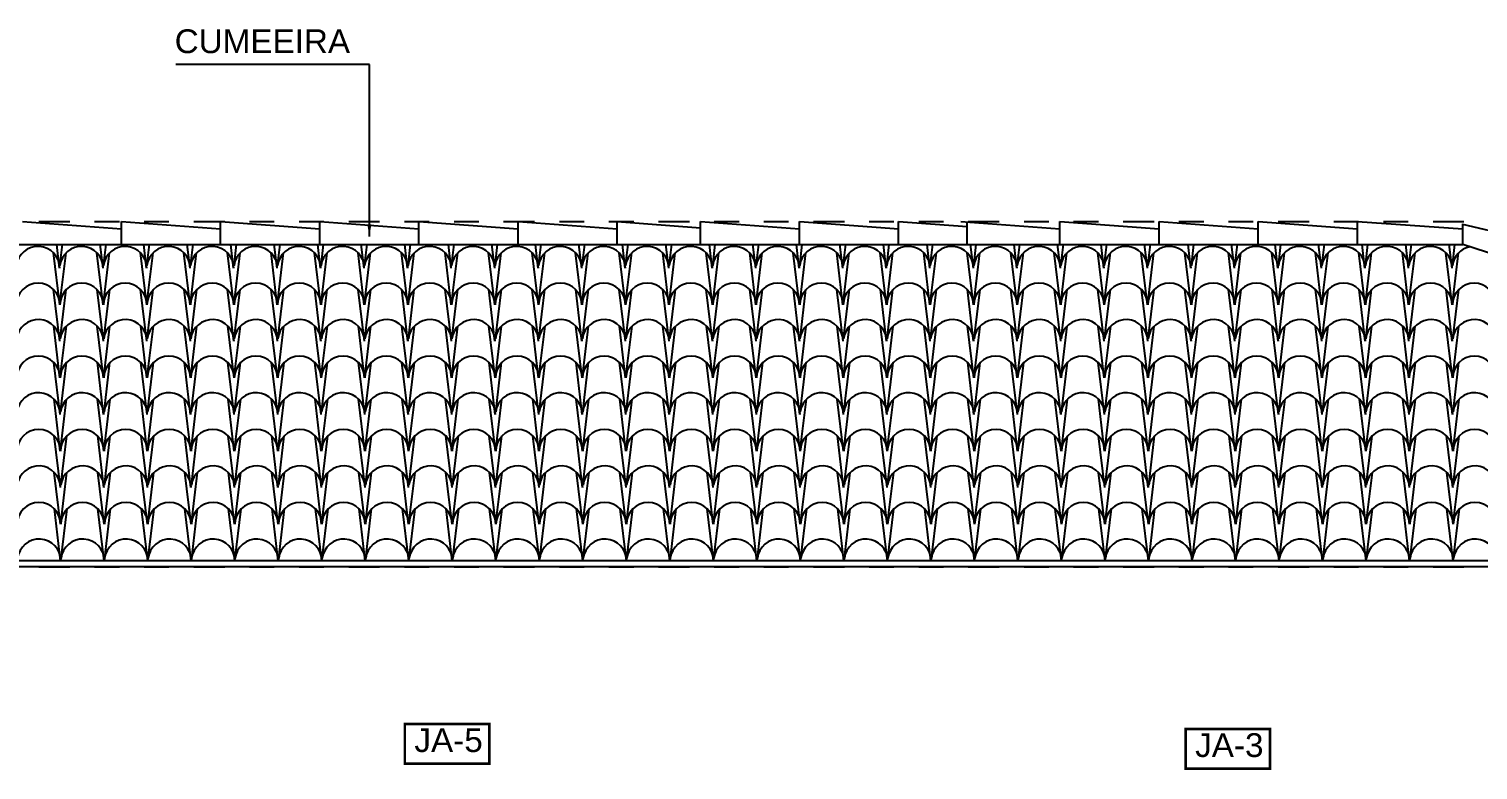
# Model space of a CAD drawing. Extents: x 12 to 194, y 116 to 198.
# Drawn here: x 40.44 to 46.29, y 157.6 to 160.59 of the extents above; entities that cross this region are included whole.
import ezdxf

# ---------------------------------------------------------------- set-up
doc = ezdxf.new("R2010")
doc.units = 0
doc.header["$LTSCALE"] = 0.005
doc.linetypes.add('C5', pattern=[60, 50, -5, 0, -5])
doc.linetypes.add('TRAÇO-2PTOS_P', pattern=[0.625, 0.25, -0.125, 0, -0.125, 0, -0.125])
doc.layers.get('0').update_dxf_attribs({"linetype": 'CONTINUOUS'})
for name, color, linetype in [('A-01', 1, 'CONTINUOUS'), ('ARQ-EXO-1_100', 251, 'C5'), ('ARQ-SMB-1_100', 1, 'CONTINUOUS'), ('ARQ-TXT-1_075', 2, 'CONTINUOUS'), ('BL-AR-TELHA 2', 2, 'CONTINUOUS'), ('TELHA', 3, 'CONTINUOUS')]:
    doc.layers.add(name, color=color, linetype=linetype)
doc.styles.add('ESC-50-A20', font='arial.ttf', dxfattribs={"height": 0.1})
doc.styles.add('FNDE Texto Cota 0025', font='verdana.ttf', dxfattribs={"height": 0.04})
doc.dimstyles.new('FNDE 1-0025', dxfattribs={"dimscale": 5, "dimtxt": 0.04, "dimasz": 0.01, "dimexe": 0.15, "dimexo": 0.15, "dimgap": 0.005, "dimtad": 1, "dimzin": 1, "dimdsep": 46, "dimtxsty": 'FNDE Texto Cota 0025', "dimblk": 'tic', "dimcen": 0.015, "dimdle": 0.15, "dimse1": 1, "dimse2": 1, "dimclrd": 251, "dimclre": 251, "dimclrt": 256, "dimaunit": 1, "dimadec": 3, "dimazin": 0, "dimtfac": 1, "dimtix": 1, "dimtmove": 2, "dimatfit": 3, "dimfxl": 0.15, "dimtvp": 1, "dimtolj": 1, "dimtzin": 0, "dimarcsym": 0})

# ---------------------------------------------------------------- blocks, each defined once
blk = doc.blocks.new('tic')
at = {"color": 251}
for p, q in [((-1, 0), (1, 0)), ((0, -1), (0, 1))]:
    blk.add_line(p, q, dxfattribs=at)
blk.add_line((-0.6, -0.6), (0.6, 0.6))

msp = doc.modelspace()

# ---------------------------------------------------------------- linework, layer by layer
at = {"layer": 'A-01', "color": 3}
for p in [(36.7244, 159.7179), (49.9468, 158.5315)]:
    msp.add_line(p, (46.2244, 159.7179), dxfattribs=at)
at = {"layer": 'ARQ-EXO-1_100', "color": 252, "linetype": 'TRAÇO-2PTOS_P', "ltscale": 100}
for p, q in [((31.7294, 159.8114), (50.4324, 159.8114)), ((31.7294, 158.4185), (50.4324, 158.4185))]:
    msp.add_line(p, q, dxfattribs=at)
at = {"layer": 'ARQ-SMB-1_100', "color": 252, "ltscale": 10, "const_width": 0.0107}
for points in [[(41.956, 157.6242), (42.2969, 157.6242), (42.2969, 157.7842), (41.956, 157.7842)], [(45.106, 157.6042), (45.4469, 157.6042), (45.4469, 157.7642), (45.106, 157.7642)]]:
    msp.add_lwpolyline(points, close=True, dxfattribs=at)
at = {"layer": 'BL-AR-TELHA 2'}
for p, q in [((40.5634, 159.4756), (40.5383, 159.6845)), ((40.5629, 159.6232), (40.5514, 159.7179)), ((40.5646, 159.6326), (40.5748, 159.7179)), ((40.5646, 159.4803), (40.5891, 159.6845)), ((40.739, 159.4756), (40.7138, 159.6845)), ((40.7384, 159.6232), (40.727, 159.7179)), ((40.7401, 159.6326), (40.7504, 159.7179)), ((40.7401, 159.4803), (40.7647, 159.6845)), ((40.9146, 159.4756), (40.8894, 159.6845)), ((40.914, 159.6232), (40.9026, 159.7179)), ((40.9157, 159.6326), (40.926, 159.7179)), ((40.9157, 159.4803), (40.9403, 159.6845)), ((41.0901, 159.4756), (41.065, 159.6845)), ((41.0896, 159.6232), (41.0782, 159.7179)), ((41.0913, 159.6326), (41.1015, 159.7179)), ((41.0913, 159.4803), (41.1159, 159.6845)), ((41.2657, 159.4756), (41.2406, 159.6845)), ((41.2651, 159.6232), (41.2537, 159.7179)), ((41.2668, 159.6326), (41.2771, 159.7179)), ((41.2668, 159.4803), (41.2914, 159.6845)), ((41.4413, 159.4756), (41.4161, 159.6845)), ((41.4407, 159.6232), (41.4293, 159.7179)), ((41.4424, 159.6326), (41.4527, 159.7179)), ((41.4424, 159.4803), (41.467, 159.6845)), ((41.6168, 159.4756), (41.5917, 159.6845)), ((41.6163, 159.6232), (41.6049, 159.7179)), ((41.618, 159.6326), (41.6283, 159.7179)), ((41.618, 159.4803), (41.6426, 159.6845)), ((41.7924, 159.4756), (41.7673, 159.6845)), ((41.7918, 159.6232), (41.7804, 159.7179)), ((41.7936, 159.6326), (41.8038, 159.7179)), ((41.7936, 159.4803), (41.8181, 159.6845)), ((41.968, 159.4756), (41.9428, 159.6845)), ((41.9674, 159.6232), (41.956, 159.7179)), ((41.9691, 159.6326), (41.9794, 159.7179)), ((41.9691, 159.4803), (41.9937, 159.6845)), ((42.1436, 159.4756), (42.1184, 159.6845)), ((42.143, 159.6232), (42.1316, 159.7179)), ((42.1447, 159.6326), (42.155, 159.7179)), ((42.1447, 159.4803), (42.1693, 159.6845)), ((42.3191, 159.4756), (42.294, 159.6845)), ((42.3186, 159.6232), (42.3071, 159.7179)), ((42.3203, 159.6326), (42.3305, 159.7179)), ((42.3203, 159.6326), (42.3305, 159.7179)), ((42.3203, 159.4803), (42.3448, 159.6845)), ((42.4947, 159.4756), (42.4695, 159.6845)), ((42.4941, 159.6232), (42.4827, 159.7179)), ((42.4958, 159.6326), (42.5061, 159.7179)), ((42.4958, 159.4803), (42.5204, 159.6845)), ((42.6703, 159.4756), (42.6451, 159.6845)), ((42.6697, 159.6232), (42.6583, 159.7179)), ((42.6714, 159.6326), (42.6817, 159.7179)), ((42.6714, 159.4803), (42.696, 159.6845)), ((42.8458, 159.4756), (42.8207, 159.6845)), ((42.8453, 159.6232), (42.8339, 159.7179)), ((42.847, 159.6326), (42.8572, 159.7179)), ((42.847, 159.4803), (42.8716, 159.6845)), ((43.0214, 159.4756), (42.9963, 159.6845)), ((43.0208, 159.6232), (43.0094, 159.7179)), ((43.0225, 159.6326), (43.0328, 159.7179)), ((43.0225, 159.4803), (43.0471, 159.6845)), ((43.197, 159.4756), (43.1718, 159.6845)), ((43.1964, 159.6232), (43.185, 159.7179)), ((43.1981, 159.6326), (43.2084, 159.7179)), ((43.1981, 159.4803), (43.2227, 159.6845)), ((43.3725, 159.4756), (43.3474, 159.6845)), ((43.372, 159.6232), (43.3606, 159.7179)), ((43.3737, 159.6326), (43.384, 159.7179)), ((43.3737, 159.4803), (43.3983, 159.6845)), ((43.5481, 159.4756), (43.523, 159.6845)), ((43.5475, 159.6232), (43.5361, 159.7179)), ((43.5493, 159.6326), (43.5595, 159.7179)), ((43.5493, 159.4803), (43.5738, 159.6845)), ((43.7237, 159.4756), (43.6985, 159.6845)), ((43.7231, 159.6232), (43.7117, 159.7179)), ((43.7248, 159.6326), (43.7351, 159.7179)), ((43.7248, 159.4803), (43.7494, 159.6845)), ((43.8993, 159.4756), (43.8741, 159.6845)), ((43.8987, 159.6232), (43.8873, 159.7179)), ((43.9004, 159.6326), (43.9107, 159.7179)), ((43.9004, 159.4803), (43.925, 159.6845)), ((44.0748, 159.4756), (44.0497, 159.6845)), ((44.0743, 159.6232), (44.0628, 159.7179)), ((44.076, 159.6326), (44.0862, 159.7179)), ((44.076, 159.4803), (44.1005, 159.6845)), ((44.2504, 159.4756), (44.2252, 159.6845)), ((44.2498, 159.6232), (44.2384, 159.7179)), ((44.2515, 159.6326), (44.2618, 159.7179)), ((44.2515, 159.6326), (44.2618, 159.7179)), ((44.2515, 159.4803), (44.2761, 159.6845)), ((44.426, 159.4756), (44.4008, 159.6845)), ((44.4254, 159.6232), (44.414, 159.7179)), ((44.4271, 159.6326), (44.4374, 159.7179)), ((44.4271, 159.4803), (44.4517, 159.6845)), ((44.6015, 159.4756), (44.5764, 159.6845)), ((44.601, 159.6232), (44.5896, 159.7179)), ((44.6027, 159.6326), (44.6129, 159.7179)), ((44.6027, 159.4803), (44.6273, 159.6845)), ((44.7771, 159.4756), (44.7519, 159.6845)), ((44.7765, 159.6232), (44.7651, 159.7179)), ((44.7782, 159.6326), (44.7885, 159.7179)), ((44.7782, 159.4803), (44.8028, 159.6845)), ((44.9527, 159.4756), (44.9275, 159.6845)), ((44.9521, 159.6232), (44.9407, 159.7179)), ((44.9538, 159.6326), (44.9641, 159.7179)), ((44.9538, 159.4803), (44.9784, 159.6845)), ((45.1282, 159.4756), (45.1031, 159.6845)), ((45.1277, 159.6232), (45.1163, 159.7179)), ((45.1294, 159.6326), (45.1396, 159.7179)), ((45.1294, 159.4803), (45.154, 159.6845)), ((45.3038, 159.4756), (45.2787, 159.6845)), ((45.3032, 159.6232), (45.2918, 159.7179)), ((45.3049, 159.6326), (45.3152, 159.7179)), ((45.3049, 159.4803), (45.3295, 159.6845)), ((45.4794, 159.4756), (45.4542, 159.6845)), ((45.4788, 159.6232), (45.4674, 159.7179)), ((45.4805, 159.6326), (45.4908, 159.7179)), ((45.4805, 159.4803), (45.5051, 159.6845)), ((45.6549, 159.4756), (45.6298, 159.6845)), ((45.6544, 159.6232), (45.643, 159.7179)), ((45.6561, 159.6326), (45.6664, 159.7179)), ((45.6561, 159.4803), (45.6807, 159.6845)), ((45.8305, 159.4756), (45.8054, 159.6845)), ((45.8299, 159.6232), (45.8185, 159.7179)), ((45.8317, 159.6326), (45.8419, 159.7179)), ((45.8317, 159.4803), (45.8562, 159.6845)), ((46.0061, 159.4756), (45.9809, 159.6845)), ((46.0055, 159.6232), (45.9941, 159.7179)), ((46.0072, 159.6326), (46.0175, 159.7179)), ((46.0072, 159.4803), (46.0318, 159.6845)), ((46.1817, 159.4756), (46.1565, 159.6845)), ((46.1811, 159.6232), (46.1697, 159.7179)), ((46.1828, 159.6326), (46.1931, 159.7179)), ((46.1828, 159.4803), (46.2074, 159.6845)), ((40.564, 159.3281), (40.5388, 159.537)), ((40.5657, 159.3375), (40.5897, 159.537)), ((40.7396, 159.3281), (40.7144, 159.537)), ((40.7413, 159.3375), (40.7653, 159.537)), ((40.9151, 159.3281), (40.89, 159.537)), ((40.9168, 159.3375), (40.9409, 159.537)), ((41.0907, 159.3281), (41.0656, 159.537)), ((41.0924, 159.3375), (41.1164, 159.537)), ((41.2663, 159.3281), (41.2411, 159.537)), ((41.268, 159.3375), (41.292, 159.537)), ((41.4418, 159.3281), (41.4167, 159.537)), ((41.4436, 159.3375), (41.4676, 159.537)), ((41.6174, 159.3281), (41.5923, 159.537)), ((41.6191, 159.3375), (41.6431, 159.537)), ((41.793, 159.3281), (41.7678, 159.537)), ((41.7947, 159.3375), (41.8187, 159.537)), ((41.9686, 159.3281), (41.9434, 159.537)), ((41.9703, 159.3375), (41.9943, 159.537)), ((42.1441, 159.3281), (42.119, 159.537)), ((42.1458, 159.3375), (42.1698, 159.537)), ((42.3197, 159.3281), (42.2945, 159.537)), ((42.3214, 159.3375), (42.3454, 159.537)), ((42.4953, 159.3281), (42.4701, 159.537)), ((42.497, 159.3375), (42.521, 159.537)), ((42.6708, 159.3281), (42.6457, 159.537)), ((42.6725, 159.3375), (42.6966, 159.537)), ((42.8464, 159.3281), (42.8213, 159.537)), ((42.8481, 159.3375), (42.8721, 159.537)), ((43.022, 159.3281), (42.9968, 159.537)), ((43.0237, 159.3375), (43.0477, 159.537)), ((43.1975, 159.3281), (43.1724, 159.537)), ((43.1993, 159.3375), (43.2233, 159.537)), ((43.3731, 159.3281), (43.348, 159.537)), ((43.3748, 159.3375), (43.3988, 159.537)), ((43.5487, 159.3281), (43.5235, 159.537)), ((43.5504, 159.3375), (43.5744, 159.537)), ((43.7243, 159.3281), (43.6991, 159.537)), ((43.726, 159.3375), (43.75, 159.537)), ((43.8998, 159.3281), (43.8747, 159.537)), ((43.9015, 159.3375), (43.9255, 159.537)), ((44.0754, 159.3281), (44.0502, 159.537)), ((44.0771, 159.3375), (44.1011, 159.537)), ((44.251, 159.3281), (44.2258, 159.537)), ((44.2527, 159.3375), (44.2767, 159.537)), ((44.4265, 159.3281), (44.4014, 159.537)), ((44.4282, 159.3375), (44.4523, 159.537)), ((44.6021, 159.3281), (44.5769, 159.537)), ((44.6038, 159.3375), (44.6278, 159.537)), ((44.7777, 159.3281), (44.7525, 159.537)), ((44.7794, 159.3375), (44.8034, 159.537)), ((44.9532, 159.3281), (44.9281, 159.537)), ((44.9549, 159.3375), (44.979, 159.537)), ((45.1288, 159.3281), (45.1037, 159.537)), ((45.1305, 159.3375), (45.1545, 159.537)), ((45.3044, 159.3281), (45.2792, 159.537)), ((45.3061, 159.3375), (45.3301, 159.537)), ((45.4799, 159.3281), (45.4548, 159.537)), ((45.4817, 159.3375), (45.5057, 159.537)), ((45.6555, 159.3281), (45.6304, 159.537)), ((45.6572, 159.3375), (45.6812, 159.537)), ((45.8311, 159.3281), (45.8059, 159.537)), ((45.8328, 159.3375), (45.8568, 159.537)), ((46.0067, 159.3281), (45.9815, 159.537)), ((46.0084, 159.3375), (46.0324, 159.537)), ((46.1822, 159.3281), (46.1571, 159.537)), ((46.1839, 159.3375), (46.2079, 159.537)), ((40.5646, 159.1805), (40.5394, 159.3895)), ((40.5657, 159.1852), (40.5903, 159.3895)), ((40.7401, 159.1805), (40.715, 159.3895)), ((40.7413, 159.1852), (40.7659, 159.3895)), ((40.9157, 159.1805), (40.8906, 159.3895)), ((40.9168, 159.1852), (40.9414, 159.3895)), ((41.0913, 159.1805), (41.0661, 159.3895)), ((41.0924, 159.1852), (41.117, 159.3895)), ((41.2668, 159.1805), (41.2417, 159.3895)), ((41.268, 159.1852), (41.2926, 159.3895)), ((41.4424, 159.1805), (41.4173, 159.3895)), ((41.4436, 159.1852), (41.4681, 159.3895)), ((41.618, 159.1805), (41.5928, 159.3895)), ((41.6191, 159.1852), (41.6437, 159.3895)), ((41.7936, 159.1805), (41.7684, 159.3895)), ((41.7947, 159.1852), (41.8193, 159.3895)), ((41.9691, 159.1805), (41.944, 159.3895)), ((41.9703, 159.1852), (41.9948, 159.3895)), ((42.1447, 159.1805), (42.1195, 159.3895)), ((42.1458, 159.1852), (42.1704, 159.3895)), ((42.3203, 159.1805), (42.2951, 159.3895)), ((42.3214, 159.1852), (42.346, 159.3895)), ((42.4958, 159.1805), (42.4707, 159.3895)), ((42.497, 159.1852), (42.5216, 159.3895)), ((42.6714, 159.1805), (42.6463, 159.3895)), ((42.6725, 159.1852), (42.6971, 159.3895)), ((42.847, 159.1805), (42.8218, 159.3895)), ((42.8481, 159.1852), (42.8727, 159.3895)), ((43.0225, 159.1805), (42.9974, 159.3895)), ((43.0237, 159.1852), (43.0483, 159.3895)), ((43.1981, 159.1805), (43.173, 159.3895)), ((43.1993, 159.1852), (43.2238, 159.3895)), ((43.3737, 159.1805), (43.3485, 159.3895)), ((43.3748, 159.1852), (43.3994, 159.3895)), ((43.5493, 159.1805), (43.5241, 159.3895)), ((43.5504, 159.1852), (43.575, 159.3895)), ((43.7248, 159.1805), (43.6997, 159.3895)), ((43.726, 159.1852), (43.7505, 159.3895)), ((43.9004, 159.1805), (43.8752, 159.3895)), ((43.9015, 159.1852), (43.9261, 159.3895)), ((44.076, 159.1805), (44.0508, 159.3895)), ((44.0771, 159.1852), (44.1017, 159.3895)), ((44.2515, 159.1805), (44.2264, 159.3895)), ((44.2527, 159.1852), (44.2773, 159.3895)), ((44.4271, 159.1805), (44.4019, 159.3895)), ((44.4282, 159.1852), (44.4528, 159.3895)), ((44.6027, 159.1805), (44.5775, 159.3895)), ((44.6038, 159.1852), (44.6284, 159.3895)), ((44.7782, 159.1805), (44.7531, 159.3895)), ((44.7794, 159.1852), (44.804, 159.3895)), ((44.9538, 159.1805), (44.9287, 159.3895)), ((44.9549, 159.1852), (44.9795, 159.3895)), ((45.1294, 159.1805), (45.1042, 159.3895)), ((45.1305, 159.1852), (45.1551, 159.3895)), ((45.3049, 159.1805), (45.2798, 159.3895)), ((45.3061, 159.1852), (45.3307, 159.3895)), ((45.4805, 159.1805), (45.4554, 159.3895)), ((45.4817, 159.1852), (45.5062, 159.3895)), ((45.6561, 159.1805), (45.6309, 159.3895)), ((45.6572, 159.1852), (45.6818, 159.3895)), ((45.8317, 159.1805), (45.8065, 159.3895)), ((45.8328, 159.1852), (45.8574, 159.3895)), ((46.0072, 159.1805), (45.9821, 159.3895)), ((46.0084, 159.1852), (46.0329, 159.3895)), ((46.1828, 159.1805), (46.1576, 159.3895)), ((46.1839, 159.1852), (46.2085, 159.3895)), ((40.5651, 159.033), (40.54, 159.2419)), ((40.5668, 159.0424), (40.5909, 159.2419)), ((40.7407, 159.033), (40.7156, 159.2419)), ((40.7424, 159.0424), (40.7664, 159.2419)), ((40.9163, 159.033), (40.8911, 159.2419)), ((40.918, 159.0424), (40.942, 159.2419)), ((41.0918, 159.033), (41.0667, 159.2419)), ((41.0936, 159.0424), (41.1176, 159.2419)), ((41.2674, 159.033), (41.2423, 159.2419)), ((41.2691, 159.0424), (41.2931, 159.2419)), ((41.443, 159.033), (41.4178, 159.2419)), ((41.4447, 159.0424), (41.4687, 159.2419)), ((41.6186, 159.033), (41.5934, 159.2419)), ((41.6203, 159.0424), (41.6443, 159.2419)), ((41.7941, 159.033), (41.769, 159.2419)), ((41.7958, 159.0424), (41.8198, 159.2419)), ((41.9697, 159.033), (41.9445, 159.2419)), ((41.9714, 159.0424), (41.9954, 159.2419)), ((42.1453, 159.033), (42.1201, 159.2419)), ((42.147, 159.0424), (42.171, 159.2419)), ((42.3208, 159.033), (42.2957, 159.2419)), ((42.3225, 159.0424), (42.3466, 159.2419)), ((42.4964, 159.033), (42.4713, 159.2419)), ((42.4981, 159.0424), (42.5221, 159.2419)), ((42.672, 159.033), (42.6468, 159.2419)), ((42.6737, 159.0424), (42.6977, 159.2419)), ((42.8475, 159.033), (42.8224, 159.2419)), ((42.8493, 159.0424), (42.8733, 159.2419)), ((43.0231, 159.033), (42.998, 159.2419)), ((43.0248, 159.0424), (43.0488, 159.2419)), ((43.1987, 159.033), (43.1735, 159.2419)), ((43.2004, 159.0424), (43.2244, 159.2419)), ((43.3743, 159.033), (43.3491, 159.2419)), ((43.376, 159.0424), (43.4, 159.2419)), ((43.5498, 159.033), (43.5247, 159.2419)), ((43.5515, 159.0424), (43.5755, 159.2419)), ((43.7254, 159.033), (43.7002, 159.2419)), ((43.7271, 159.0424), (43.7511, 159.2419)), ((43.901, 159.033), (43.8758, 159.2419)), ((43.9027, 159.0424), (43.9267, 159.2419)), ((44.0765, 159.033), (44.0514, 159.2419)), ((44.0782, 159.0424), (44.1023, 159.2419)), ((44.2521, 159.033), (44.2269, 159.2419)), ((44.2538, 159.0424), (44.2778, 159.2419)), ((44.4277, 159.033), (44.4025, 159.2419)), ((44.4294, 159.0424), (44.4534, 159.2419)), ((44.6032, 159.033), (44.5781, 159.2419)), ((44.6049, 159.0424), (44.629, 159.2419)), ((44.7788, 159.033), (44.7537, 159.2419)), ((44.7805, 159.0424), (44.8045, 159.2419)), ((44.9544, 159.033), (44.9292, 159.2419)), ((44.9561, 159.0424), (44.9801, 159.2419)), ((45.1299, 159.033), (45.1048, 159.2419)), ((45.1317, 159.0424), (45.1557, 159.2419)), ((45.3055, 159.033), (45.2804, 159.2419)), ((45.3072, 159.0424), (45.3312, 159.2419)), ((45.4811, 159.033), (45.4559, 159.2419)), ((45.4828, 159.0424), (45.5068, 159.2419)), ((45.6567, 159.033), (45.6315, 159.2419)), ((45.6584, 159.0424), (45.6824, 159.2419)), ((45.8322, 159.033), (45.8071, 159.2419)), ((45.8339, 159.0424), (45.8579, 159.2419)), ((46.0078, 159.033), (45.9826, 159.2419)), ((46.0095, 159.0424), (46.0335, 159.2419)), ((46.1834, 159.033), (46.1582, 159.2419)), ((46.1851, 159.0424), (46.2091, 159.2419)), ((40.5657, 158.8854), (40.5406, 159.0944)), ((40.5668, 158.8901), (40.5914, 159.0944)), ((40.7413, 158.8854), (40.7161, 159.0944)), ((40.7424, 158.8901), (40.767, 159.0944)), ((40.9168, 158.8854), (40.8917, 159.0944)), ((40.918, 158.8901), (40.9426, 159.0944)), ((41.0924, 158.8854), (41.0673, 159.0944)), ((41.0936, 158.8901), (41.1181, 159.0944)), ((41.268, 158.8854), (41.2428, 159.0944)), ((41.2691, 158.8901), (41.2937, 159.0944)), ((41.4436, 158.8854), (41.4184, 159.0944)), ((41.4447, 158.8901), (41.4693, 159.0944)), ((41.6191, 158.8854), (41.594, 159.0944)), ((41.6203, 158.8901), (41.6448, 159.0944)), ((41.7947, 158.8854), (41.7695, 159.0944)), ((41.7958, 158.8901), (41.8204, 159.0944)), ((41.9703, 158.8854), (41.9451, 159.0944)), ((41.9714, 158.8901), (41.996, 159.0944)), ((42.1458, 158.8854), (42.1207, 159.0944)), ((42.147, 158.8901), (42.1716, 159.0944)), ((42.3214, 158.8854), (42.2963, 159.0944)), ((42.3225, 158.8901), (42.3471, 159.0944)), ((42.497, 158.8854), (42.4718, 159.0944)), ((42.4981, 158.8901), (42.5227, 159.0944)), ((42.6725, 158.8854), (42.6474, 159.0944)), ((42.6737, 158.8901), (42.6983, 159.0944)), ((42.8481, 158.8854), (42.823, 159.0944)), ((42.8493, 158.8901), (42.8738, 159.0944)), ((43.0237, 158.8854), (42.9985, 159.0944)), ((43.0248, 158.8901), (43.0494, 159.0944)), ((43.1993, 158.8854), (43.1741, 159.0944)), ((43.2004, 158.8901), (43.225, 159.0944)), ((43.3748, 158.8854), (43.3497, 159.0944)), ((43.376, 158.8901), (43.4005, 159.0944)), ((43.5504, 158.8854), (43.5252, 159.0944)), ((43.5515, 158.8901), (43.5761, 159.0944)), ((43.726, 158.8854), (43.7008, 159.0944)), ((43.7271, 158.8901), (43.7517, 159.0944)), ((43.9015, 158.8854), (43.8764, 159.0944)), ((43.9027, 158.8901), (43.9273, 159.0944)), ((44.0771, 158.8854), (44.0519, 159.0944)), ((44.0782, 158.8901), (44.1028, 159.0944)), ((44.2527, 158.8854), (44.2275, 159.0944)), ((44.2538, 158.8901), (44.2784, 159.0944)), ((44.4282, 158.8854), (44.4031, 159.0944)), ((44.4294, 158.8901), (44.454, 159.0944)), ((44.6038, 158.8854), (44.5787, 159.0944)), ((44.6049, 158.8901), (44.6295, 159.0944)), ((44.7794, 158.8854), (44.7542, 159.0944)), ((44.7805, 158.8901), (44.8051, 159.0944)), ((44.9549, 158.8854), (44.9298, 159.0944)), ((44.9561, 158.8901), (44.9807, 159.0944)), ((45.1305, 158.8854), (45.1054, 159.0944)), ((45.1317, 158.8901), (45.1562, 159.0944)), ((45.3061, 158.8854), (45.2809, 159.0944)), ((45.3072, 158.8901), (45.3318, 159.0944)), ((45.4817, 158.8854), (45.4565, 159.0944)), ((45.4828, 158.8901), (45.5074, 159.0944)), ((45.6572, 158.8854), (45.6321, 159.0944)), ((45.6584, 158.8901), (45.6829, 159.0944)), ((45.8328, 158.8854), (45.8076, 159.0944)), ((45.8339, 158.8901), (45.8585, 159.0944)), ((46.0084, 158.8854), (45.9832, 159.0944)), ((46.0095, 158.8901), (46.0341, 159.0944)), ((46.1839, 158.8854), (46.1588, 159.0944)), ((46.1851, 158.8901), (46.2097, 159.0944)), ((40.5663, 158.7379), (40.5411, 158.9468)), ((40.568, 158.7473), (40.592, 158.9468)), ((40.7418, 158.7379), (40.7167, 158.9468)), ((40.7436, 158.7473), (40.7676, 158.9468)), ((40.9174, 158.7379), (40.8923, 158.9468)), ((40.9191, 158.7473), (40.9431, 158.9468)), ((41.093, 158.7379), (41.0678, 158.9468)), ((41.0947, 158.7473), (41.1187, 158.9468)), ((41.2686, 158.7379), (41.2434, 158.9468)), ((41.2703, 158.7473), (41.2943, 158.9468)), ((41.4441, 158.7379), (41.419, 158.9468)), ((41.4458, 158.7473), (41.4698, 158.9468)), ((41.6197, 158.7379), (41.5945, 158.9468)), ((41.6214, 158.7473), (41.6454, 158.9468)), ((41.7953, 158.7379), (41.7701, 158.9468)), ((41.797, 158.7473), (41.821, 158.9468)), ((41.9708, 158.7379), (41.9457, 158.9468)), ((41.9725, 158.7473), (41.9966, 158.9468)), ((42.1464, 158.7379), (42.1213, 158.9468)), ((42.1481, 158.7473), (42.1721, 158.9468)), ((42.322, 158.7379), (42.2968, 158.9468)), ((42.3237, 158.7473), (42.3477, 158.9468)), ((42.4975, 158.7379), (42.4724, 158.9468)), ((42.4993, 158.7473), (42.5233, 158.9468)), ((42.6731, 158.7379), (42.648, 158.9468)), ((42.6748, 158.7473), (42.6988, 158.9468)), ((42.8487, 158.7379), (42.8235, 158.9468)), ((42.8504, 158.7473), (42.8744, 158.9468)), ((43.0243, 158.7379), (42.9991, 158.9468)), ((43.026, 158.7473), (43.05, 158.9468)), ((43.1998, 158.7379), (43.1747, 158.9468)), ((43.2015, 158.7473), (43.2255, 158.9468)), ((43.3754, 158.7379), (43.3502, 158.9468)), ((43.3771, 158.7473), (43.4011, 158.9468)), ((43.551, 158.7379), (43.5258, 158.9468)), ((43.5527, 158.7473), (43.5767, 158.9468)), ((43.7265, 158.7379), (43.7014, 158.9468)), ((43.7282, 158.7473), (43.7523, 158.9468)), ((43.9021, 158.7379), (43.8769, 158.9468)), ((43.9038, 158.7473), (43.9278, 158.9468)), ((44.0777, 158.7379), (44.0525, 158.9468)), ((44.0794, 158.7473), (44.1034, 158.9468)), ((44.2532, 158.7379), (44.2281, 158.9468)), ((44.2549, 158.7473), (44.279, 158.9468)), ((44.4288, 158.7379), (44.4037, 158.9468)), ((44.4305, 158.7473), (44.4545, 158.9468)), ((44.6044, 158.7379), (44.5792, 158.9468)), ((44.6061, 158.7473), (44.6301, 158.9468)), ((44.7799, 158.7379), (44.7548, 158.9468)), ((44.7817, 158.7473), (44.8057, 158.9468)), ((44.9555, 158.7379), (44.9304, 158.9468)), ((44.9572, 158.7473), (44.9812, 158.9468)), ((45.1311, 158.7379), (45.1059, 158.9468)), ((45.1328, 158.7473), (45.1568, 158.9468)), ((45.3067, 158.7379), (45.2815, 158.9468)), ((45.3084, 158.7473), (45.3324, 158.9468)), ((45.4822, 158.7379), (45.4571, 158.9468)), ((45.4839, 158.7473), (45.5079, 158.9468)), ((45.6578, 158.7379), (45.6326, 158.9468)), ((45.6595, 158.7473), (45.6835, 158.9468)), ((45.8334, 158.7379), (45.8082, 158.9468)), ((45.8351, 158.7473), (45.8591, 158.9468)), ((46.0089, 158.7379), (45.9838, 158.9468)), ((46.0106, 158.7473), (46.0347, 158.9468)), ((46.1845, 158.7379), (46.1594, 158.9468)), ((46.1862, 158.7473), (46.2102, 158.9468)), ((40.5668, 158.5903), (40.5417, 158.7993)), ((40.568, 158.5951), (40.5926, 158.7993)), ((40.7424, 158.5903), (40.7173, 158.7993)), ((40.7436, 158.5951), (40.7681, 158.7993)), ((40.918, 158.5903), (40.8928, 158.7993)), ((40.9191, 158.5951), (40.9437, 158.7993)), ((41.0936, 158.5903), (41.0684, 158.7993)), ((41.0947, 158.5951), (41.1193, 158.7993)), ((41.2691, 158.5903), (41.244, 158.7993)), ((41.2703, 158.5951), (41.2948, 158.7993)), ((41.4447, 158.5903), (41.4195, 158.7993)), ((41.4458, 158.5951), (41.4704, 158.7993)), ((41.6203, 158.5903), (41.5951, 158.7993)), ((41.6214, 158.5951), (41.646, 158.7993)), ((41.7958, 158.5903), (41.7707, 158.7993)), ((41.797, 158.5951), (41.8216, 158.7993)), ((41.9714, 158.5903), (41.9463, 158.7993)), ((41.9725, 158.5951), (41.9971, 158.7993)), ((42.147, 158.5903), (42.1218, 158.7993)), ((42.1481, 158.5951), (42.1727, 158.7993)), ((42.3225, 158.5903), (42.2974, 158.7993)), ((42.3237, 158.5951), (42.3483, 158.7993)), ((42.4981, 158.5903), (42.473, 158.7993)), ((42.4993, 158.5951), (42.5238, 158.7993)), ((42.6737, 158.5903), (42.6485, 158.7993)), ((42.6748, 158.5951), (42.6994, 158.7993)), ((42.8493, 158.5903), (42.8241, 158.7993)), ((42.8504, 158.5951), (42.875, 158.7993)), ((43.0248, 158.5903), (42.9997, 158.7993)), ((43.026, 158.5951), (43.0505, 158.7993)), ((43.2004, 158.5903), (43.1752, 158.7993)), ((43.2015, 158.5951), (43.2261, 158.7993)), ((43.376, 158.5903), (43.3508, 158.7993)), ((43.3771, 158.5951), (43.4017, 158.7993)), ((43.5515, 158.5903), (43.5264, 158.7993)), ((43.5527, 158.5951), (43.5773, 158.7993)), ((43.7271, 158.5903), (43.7019, 158.7993)), ((43.7282, 158.5951), (43.7528, 158.7993)), ((43.9027, 158.5903), (43.8775, 158.7993)), ((43.9038, 158.5951), (43.9284, 158.7993)), ((44.0782, 158.5903), (44.0531, 158.7993)), ((44.0794, 158.5951), (44.104, 158.7993)), ((44.2538, 158.5903), (44.2287, 158.7993)), ((44.2549, 158.5951), (44.2795, 158.7993)), ((44.4294, 158.5903), (44.4042, 158.7993)), ((44.4305, 158.5951), (44.4551, 158.7993)), ((44.6049, 158.5903), (44.5798, 158.7993)), ((44.6061, 158.5951), (44.6307, 158.7993)), ((44.7805, 158.5903), (44.7554, 158.7993)), ((44.7817, 158.5951), (44.8062, 158.7993)), ((44.9561, 158.5903), (44.9309, 158.7993)), ((44.9572, 158.5951), (44.9818, 158.7993)), ((45.1317, 158.5903), (45.1065, 158.7993)), ((45.1328, 158.5951), (45.1574, 158.7993)), ((45.3072, 158.5903), (45.2821, 158.7993)), ((45.3084, 158.5951), (45.3329, 158.7993)), ((45.4828, 158.5903), (45.4576, 158.7993)), ((45.4839, 158.5951), (45.5085, 158.7993)), ((45.6584, 158.5903), (45.6332, 158.7993)), ((45.6595, 158.5951), (45.6841, 158.7993)), ((45.8339, 158.5903), (45.8088, 158.7993)), ((45.8351, 158.5951), (45.8597, 158.7993)), ((46.0095, 158.5903), (45.9844, 158.7993)), ((46.0106, 158.5951), (46.0352, 158.7993)), ((46.1851, 158.5903), (46.1599, 158.7993)), ((46.1862, 158.5951), (46.2108, 158.7993)), ((40.5674, 158.4428), (40.5423, 158.6517)), ((40.568, 158.4428), (40.5931, 158.6517)), ((40.743, 158.4428), (40.7178, 158.6517)), ((40.7436, 158.4428), (40.7687, 158.6517)), ((40.9186, 158.4428), (40.8934, 158.6517)), ((40.9191, 158.4428), (40.9443, 158.6517)), ((41.0941, 158.4428), (41.069, 158.6517)), ((41.0947, 158.4428), (41.1198, 158.6517)), ((41.2697, 158.4428), (41.2445, 158.6517)), ((41.2703, 158.4428), (41.2954, 158.6517)), ((41.4453, 158.4428), (41.4201, 158.6517)), ((41.4458, 158.4428), (41.471, 158.6517)), ((41.6208, 158.4428), (41.5957, 158.6517)), ((41.6214, 158.4428), (41.6466, 158.6517)), ((41.7964, 158.4428), (41.7713, 158.6517)), ((41.797, 158.4428), (41.8221, 158.6517)), ((41.972, 158.4428), (41.9468, 158.6517)), ((41.9725, 158.4428), (41.9977, 158.6517)), ((42.1475, 158.4428), (42.1224, 158.6517)), ((42.1481, 158.4428), (42.1733, 158.6517)), ((42.3231, 158.4428), (42.298, 158.6517)), ((42.3237, 158.4428), (42.3488, 158.6517)), ((42.4987, 158.4428), (42.4735, 158.6517)), ((42.4993, 158.4428), (42.5244, 158.6517)), ((42.6743, 158.4428), (42.6491, 158.6517)), ((42.6748, 158.4428), (42.7, 158.6517)), ((42.8498, 158.4428), (42.8247, 158.6517)), ((42.8504, 158.4428), (42.8755, 158.6517)), ((43.0254, 158.4428), (43.0002, 158.6517)), ((43.026, 158.4428), (43.0511, 158.6517)), ((43.201, 158.4428), (43.1758, 158.6517)), ((43.2015, 158.4428), (43.2267, 158.6517)), ((43.3765, 158.4428), (43.3514, 158.6517)), ((43.3771, 158.4428), (43.4023, 158.6517)), ((43.5521, 158.4428), (43.5269, 158.6517)), ((43.5527, 158.4428), (43.5778, 158.6517)), ((43.7277, 158.4428), (43.7025, 158.6517)), ((43.7282, 158.4428), (43.7534, 158.6517)), ((43.9032, 158.4428), (43.8781, 158.6517)), ((43.9038, 158.4428), (43.929, 158.6517)), ((44.0788, 158.4428), (44.0537, 158.6517)), ((44.0794, 158.4428), (44.1045, 158.6517)), ((44.2544, 158.4428), (44.2292, 158.6517)), ((44.2549, 158.4428), (44.2801, 158.6517)), ((44.4299, 158.4428), (44.4048, 158.6517)), ((44.4305, 158.4428), (44.4557, 158.6517)), ((44.6055, 158.4428), (44.5804, 158.6517)), ((44.6061, 158.4428), (44.6312, 158.6517)), ((44.7811, 158.4428), (44.7559, 158.6517)), ((44.7817, 158.4428), (44.8068, 158.6517)), ((44.9567, 158.4428), (44.9315, 158.6517)), ((44.9572, 158.4428), (44.9824, 158.6517)), ((45.1322, 158.4428), (45.1071, 158.6517)), ((45.1328, 158.4428), (45.1579, 158.6517)), ((45.3078, 158.4428), (45.2826, 158.6517)), ((45.3084, 158.4428), (45.3335, 158.6517)), ((45.4834, 158.4428), (45.4582, 158.6517)), ((45.4839, 158.4428), (45.5091, 158.6517)), ((45.6589, 158.4428), (45.6338, 158.6517)), ((45.6595, 158.4428), (45.6847, 158.6517)), ((45.8345, 158.4428), (45.8094, 158.6517)), ((45.8351, 158.4428), (45.8602, 158.6517)), ((46.0101, 158.4428), (45.9849, 158.6517)), ((46.0106, 158.4428), (46.0358, 158.6517)), ((46.1856, 158.4428), (46.1605, 158.6517)), ((46.1862, 158.4428), (46.2114, 158.6517))]:
    msp.add_line(p, q, dxfattribs=at)
for centre, start, end in [((40.4759, 159.6232), 0, 173.45812), ((40.6515, 159.6232), 0, 173.45812), ((40.8271, 159.6232), 0, 173.45812), ((41.0026, 159.6232), 0, 173.45812), ((41.1782, 159.6232), 0, 173.45812), ((41.3538, 159.6232), 0, 173.45812), ((41.5293, 159.6232), 0, 173.45812), ((41.7049, 159.6232), 0, 173.45812), ((41.8805, 159.6232), 0, 173.45812), ((42.0561, 159.6232), 0, 173.45812), ((42.2316, 159.6232), 0, 173.45812), ((42.4072, 159.6232), 0, 173.45812), ((42.5828, 159.6232), 0, 173.45812), ((42.7583, 159.6232), 0, 173.45812), ((42.9339, 159.6232), 0, 173.45812), ((43.1095, 159.6232), 0, 173.45812), ((43.285, 159.6232), 0, 173.45812), ((43.4606, 159.6232), 0, 173.45812), ((43.6362, 159.6232), 0, 173.45812), ((43.8118, 159.6232), 0, 173.45812), ((43.9873, 159.6232), 0, 173.45812), ((44.1629, 159.6232), 0, 173.45812), ((44.3385, 159.6232), 0, 173.45812), ((44.514, 159.6232), 0, 173.45812), ((44.6896, 159.6232), 0, 173.45812), ((44.8652, 159.6232), 0, 173.45812), ((45.0407, 159.6232), 0, 173.45812), ((45.2163, 159.6232), 0, 173.45812), ((45.3919, 159.6232), 0, 173.45812), ((45.5674, 159.6232), 0, 173.45812), ((45.743, 159.6232), 0, 173.45812), ((45.9186, 159.6232), 0, 173.45812), ((46.0942, 159.6232), 0, 173.45812), ((46.2697, 159.6232), 101.31188, 173.45812), ((40.4765, 159.4756), 0, 180), ((40.6521, 159.4756), 0, 180), ((40.8276, 159.4756), 0, 180), ((41.0032, 159.4756), 0, 180), ((41.1788, 159.4756), 0, 180), ((41.3543, 159.4756), 0, 180), ((41.5299, 159.4756), 0, 180), ((41.7055, 159.4756), 0, 180), ((41.8811, 159.4756), 0, 180), ((42.0566, 159.4756), 0, 180), ((42.2322, 159.4756), 0, 180), ((42.4078, 159.4756), 0, 180), ((42.5833, 159.4756), 0, 180), ((42.7589, 159.4756), 0, 180), ((42.9345, 159.4756), 0, 180), ((43.11, 159.4756), 0, 180), ((43.2856, 159.4756), 0, 180), ((43.4612, 159.4756), 0, 180), ((43.6368, 159.4756), 0, 180), ((43.8123, 159.4756), 0, 180), ((43.9879, 159.4756), 0, 180), ((44.1635, 159.4756), 0, 180), ((44.339, 159.4756), 0, 180), ((44.5146, 159.4756), 0, 180), ((44.6902, 159.4756), 0, 180), ((44.8657, 159.4756), 0, 180), ((45.0413, 159.4756), 0, 180), ((45.2169, 159.4756), 0, 180), ((45.3924, 159.4756), 0, 180), ((45.568, 159.4756), 0, 180), ((45.7436, 159.4756), 0, 180), ((45.9192, 159.4756), 0, 180), ((46.0947, 159.4756), 0, 180), ((46.2703, 159.4756), 0, 180), ((40.4771, 159.3281), 0, 173.45812), ((40.6526, 159.3281), 0, 173.45812), ((40.8282, 159.3281), 0, 173.45812), ((41.0038, 159.3281), 0, 173.45812), ((41.1793, 159.3281), 0, 173.45812), ((41.3549, 159.3281), 0, 173.45812), ((41.5305, 159.3281), 0, 173.45812), ((41.7061, 159.3281), 0, 173.45812), ((41.8816, 159.3281), 0, 173.45812), ((42.0572, 159.3281), 0, 173.45812), ((42.2328, 159.3281), 0, 173.45812), ((42.4083, 159.3281), 0, 173.45812), ((42.5839, 159.3281), 0, 173.45812), ((42.7595, 159.3281), 0, 173.45812), ((42.935, 159.3281), 0, 173.45812), ((43.1106, 159.3281), 0, 173.45812), ((43.2862, 159.3281), 0, 173.45812), ((43.4618, 159.3281), 0, 173.45812), ((43.6373, 159.3281), 0, 173.45812), ((43.8129, 159.3281), 0, 173.45812), ((43.9885, 159.3281), 0, 173.45812), ((44.164, 159.3281), 0, 173.45812), ((44.3396, 159.3281), 0, 173.45812), ((44.5152, 159.3281), 0, 173.45812), ((44.6907, 159.3281), 0, 173.45812), ((44.8663, 159.3281), 0, 173.45812), ((45.0419, 159.3281), 0, 173.45812), ((45.2174, 159.3281), 0, 173.45812), ((45.393, 159.3281), 0, 173.45812), ((45.5686, 159.3281), 0, 173.45812), ((45.7442, 159.3281), 0, 173.45812), ((45.9197, 159.3281), 0, 173.45812), ((46.0953, 159.3281), 0, 173.45812), ((46.2709, 159.3281), 0, 173.45812), ((40.4776, 159.1805), 0, 180), ((40.6532, 159.1805), 0, 180), ((40.8288, 159.1805), 0, 180), ((41.0043, 159.1805), 0, 180), ((41.1799, 159.1805), 0, 180), ((41.3555, 159.1805), 0, 180), ((41.5311, 159.1805), 0, 180), ((41.7066, 159.1805), 0, 180), ((41.8822, 159.1805), 0, 180), ((42.0578, 159.1805), 0, 180), ((42.2333, 159.1805), 0, 180), ((42.4089, 159.1805), 0, 180), ((42.5845, 159.1805), 0, 180), ((42.76, 159.1805), 0, 180), ((42.9356, 159.1805), 0, 180), ((43.1112, 159.1805), 0, 180), ((43.2868, 159.1805), 0, 180), ((43.4623, 159.1805), 0, 180), ((43.6379, 159.1805), 0, 180), ((43.8135, 159.1805), 0, 180), ((43.989, 159.1805), 0, 180), ((44.1646, 159.1805), 0, 180), ((44.3402, 159.1805), 0, 180), ((44.5157, 159.1805), 0, 180), ((44.6913, 159.1805), 0, 180), ((44.8669, 159.1805), 0, 180), ((45.0424, 159.1805), 0, 180), ((45.218, 159.1805), 0, 180), ((45.3936, 159.1805), 0, 180), ((45.5692, 159.1805), 0, 180), ((45.7447, 159.1805), 0, 180), ((45.9203, 159.1805), 0, 180), ((46.0959, 159.1805), 0, 180), ((46.2714, 159.1805), 0, 180), ((40.4782, 159.033), 0, 173.45812), ((40.6538, 159.033), 0, 173.45812), ((40.8293, 159.033), 0, 173.45812), ((41.0049, 159.033), 0, 173.45812), ((41.1805, 159.033), 0, 173.45812), ((41.3561, 159.033), 0, 173.45812), ((41.5316, 159.033), 0, 173.45812), ((41.7072, 159.033), 0, 173.45812), ((41.8828, 159.033), 0, 173.45812), ((42.0583, 159.033), 0, 173.45812), ((42.2339, 159.033), 0, 173.45812), ((42.4095, 159.033), 0, 173.45812), ((42.585, 159.033), 0, 173.45812), ((42.7606, 159.033), 0, 173.45812), ((42.9362, 159.033), 0, 173.45812), ((43.1118, 159.033), 0, 173.45812), ((43.2873, 159.033), 0, 173.45812), ((43.4629, 159.033), 0, 173.45812), ((43.6385, 159.033), 0, 173.45812), ((43.814, 159.033), 0, 173.45812), ((43.9896, 159.033), 0, 173.45812), ((44.1652, 159.033), 0, 173.45812), ((44.3407, 159.033), 0, 173.45812), ((44.5163, 159.033), 0, 173.45812), ((44.6919, 159.033), 0, 173.45812), ((44.8674, 159.033), 0, 173.45812), ((45.043, 159.033), 0, 173.45812), ((45.2186, 159.033), 0, 173.45812), ((45.3942, 159.033), 0, 173.45812), ((45.5697, 159.033), 0, 173.45812), ((45.7453, 159.033), 0, 173.45812), ((45.9209, 159.033), 0, 173.45812), ((46.0964, 159.033), 0, 173.45812), ((46.272, 159.033), 0, 173.45812), ((40.4788, 158.8854), 0, 180), ((40.6543, 158.8854), 0, 180), ((40.8299, 158.8854), 0, 180), ((41.0055, 158.8854), 0, 180), ((41.1811, 158.8854), 0, 180), ((41.3566, 158.8854), 0, 180), ((41.5322, 158.8854), 0, 180), ((41.7078, 158.8854), 0, 180), ((41.8833, 158.8854), 0, 180), ((42.0589, 158.8854), 0, 180), ((42.2345, 158.8854), 0, 180), ((42.41, 158.8854), 0, 180), ((42.5856, 158.8854), 0, 180), ((42.7612, 158.8854), 0, 180), ((42.9368, 158.8854), 0, 180), ((43.1123, 158.8854), 0, 180), ((43.2879, 158.8854), 0, 180), ((43.4635, 158.8854), 0, 180), ((43.639, 158.8854), 0, 180), ((43.8146, 158.8854), 0, 180), ((43.9902, 158.8854), 0, 180), ((44.1657, 158.8854), 0, 180), ((44.3413, 158.8854), 0, 180), ((44.5169, 158.8854), 0, 180), ((44.6924, 158.8854), 0, 180), ((44.868, 158.8854), 0, 180), ((45.0436, 158.8854), 0, 180), ((45.2192, 158.8854), 0, 180), ((45.3947, 158.8854), 0, 180), ((45.5703, 158.8854), 0, 180), ((45.7459, 158.8854), 0, 180), ((45.9214, 158.8854), 0, 180), ((46.097, 158.8854), 0, 180), ((46.2726, 158.8854), 0, 180), ((40.4793, 158.7379), 0, 173.45812), ((40.6549, 158.7379), 0, 173.45812), ((40.8305, 158.7379), 0, 173.45812), ((41.0061, 158.7379), 0, 173.45812), ((41.1816, 158.7379), 0, 173.45812), ((41.3572, 158.7379), 0, 173.45812), ((41.5328, 158.7379), 0, 173.45812), ((41.7083, 158.7379), 0, 173.45812), ((41.8839, 158.7379), 0, 173.45812), ((42.0595, 158.7379), 0, 173.45812), ((42.235, 158.7379), 0, 173.45812), ((42.4106, 158.7379), 0, 173.45812), ((42.5862, 158.7379), 0, 173.45812), ((42.7618, 158.7379), 0, 173.45812), ((42.9373, 158.7379), 0, 173.45812), ((43.1129, 158.7379), 0, 173.45812), ((43.2885, 158.7379), 0, 173.45812), ((43.464, 158.7379), 0, 173.45812), ((43.6396, 158.7379), 0, 173.45812), ((43.8152, 158.7379), 0, 173.45812), ((43.9907, 158.7379), 0, 173.45812), ((44.1663, 158.7379), 0, 173.45812), ((44.3419, 158.7379), 0, 173.45812), ((44.5174, 158.7379), 0, 173.45812), ((44.693, 158.7379), 0, 173.45812), ((44.8686, 158.7379), 0, 173.45812), ((45.0442, 158.7379), 0, 173.45812), ((45.2197, 158.7379), 0, 173.45812), ((45.3953, 158.7379), 0, 173.45812), ((45.5709, 158.7379), 0, 173.45812), ((45.7464, 158.7379), 0, 173.45812), ((45.922, 158.7379), 0, 173.45812), ((46.0976, 158.7379), 0, 173.45812), ((46.2731, 158.7379), 0, 173.45812), ((40.4799, 158.5903), 0, 180), ((40.6555, 158.5903), 0, 180), ((40.8311, 158.5903), 0, 180), ((41.0066, 158.5903), 0, 180), ((41.1822, 158.5903), 0, 180), ((41.3578, 158.5903), 0, 180), ((41.5333, 158.5903), 0, 180), ((41.7089, 158.5903), 0, 180), ((41.8845, 158.5903), 0, 180), ((42.06, 158.5903), 0, 180), ((42.2356, 158.5903), 0, 180), ((42.4112, 158.5903), 0, 180), ((42.5868, 158.5903), 0, 180), ((42.7623, 158.5903), 0, 180), ((42.9379, 158.5903), 0, 180), ((43.1135, 158.5903), 0, 180), ((43.289, 158.5903), 0, 180), ((43.4646, 158.5903), 0, 180), ((43.6402, 158.5903), 0, 180), ((43.8157, 158.5903), 0, 180), ((43.9913, 158.5903), 0, 180), ((44.1669, 158.5903), 0, 180), ((44.3424, 158.5903), 0, 180), ((44.518, 158.5903), 0, 180), ((44.6936, 158.5903), 0, 180), ((44.8692, 158.5903), 0, 180), ((45.0447, 158.5903), 0, 180), ((45.2203, 158.5903), 0, 180), ((45.3959, 158.5903), 0, 180), ((45.5714, 158.5903), 0, 180), ((45.747, 158.5903), 0, 180), ((45.9226, 158.5903), 0, 180), ((46.0981, 158.5903), 0, 180), ((46.2737, 158.5903), 0, 180), ((40.4805, 158.4428), 0, 173.45812), ((40.6561, 158.4428), 0, 173.45812), ((40.8316, 158.4428), 0, 173.45812), ((41.0072, 158.4428), 0, 173.45812), ((41.1828, 158.4428), 0, 173.45812), ((41.3583, 158.4428), 0, 173.45812), ((41.5339, 158.4428), 0, 173.45812), ((41.7095, 158.4428), 0, 173.45812), ((41.885, 158.4428), 0, 173.45812), ((42.0606, 158.4428), 0, 173.45812), ((42.2362, 158.4428), 0, 173.45812), ((42.4118, 158.4428), 0, 173.45812), ((42.5873, 158.4428), 0, 173.45812), ((42.7629, 158.4428), 0, 173.45812), ((42.9385, 158.4428), 0, 173.45812), ((43.114, 158.4428), 0, 173.45812), ((43.2896, 158.4428), 0, 173.45812), ((43.4652, 158.4428), 0, 173.45812), ((43.6407, 158.4428), 0, 173.45812), ((43.8163, 158.4428), 0, 173.45812), ((43.9919, 158.4428), 0, 173.45812), ((44.1674, 158.4428), 0, 173.45812), ((44.343, 158.4428), 0, 173.45812), ((44.5186, 158.4428), 0, 173.45812), ((44.6942, 158.4428), 0, 173.45812), ((44.8697, 158.4428), 0, 173.45812), ((45.0453, 158.4428), 0, 173.45812), ((45.2209, 158.4428), 0, 173.45812), ((45.3964, 158.4428), 0, 173.45812), ((45.572, 158.4428), 0, 173.45812), ((45.7476, 158.4428), 0, 173.45812), ((45.9231, 158.4428), 0, 173.45812), ((46.0987, 158.4428), 0, 173.45812), ((46.2743, 158.4428), 0, 173.45812)]:
    msp.add_arc(centre, 0.0875, start, end, dxfattribs=at)
at = {"layer": 'TELHA'}
for p, q in [((40.4129, 159.8114), (40.8129, 159.7814)), ((40.8129, 159.8114), (41.2129, 159.7814)), ((40.8129, 159.7179), (40.8129, 159.8114)), ((41.2129, 159.8114), (41.6129, 159.7814)), ((41.2129, 159.7179), (41.2129, 159.8114)), ((41.6129, 159.8114), (42.0129, 159.7814)), ((41.6129, 159.7179), (41.6129, 159.8114)), ((42.0129, 159.8114), (42.4129, 159.7814)), ((42.0129, 159.7179), (42.0129, 159.8114)), ((42.4129, 159.8114), (42.8129, 159.7814)), ((42.4129, 159.7179), (42.4129, 159.8114)), ((42.8129, 159.8114), (43.1487, 159.7862)), ((42.8129, 159.7179), (42.8129, 159.8114)), ((43.1487, 159.8114), (43.5487, 159.7814)), ((43.1487, 159.7179), (43.1487, 159.8114)), ((43.5487, 159.8114), (43.9487, 159.7814)), ((43.5487, 159.7179), (43.5487, 159.8114)), ((43.9477, 159.8114), (44.2244, 159.7906)), ((43.9477, 159.7179), (43.9477, 159.8114)), ((44.1992, 159.8114), (44.5992, 159.7814)), ((44.2244, 159.7179), (44.2244, 159.8114)), ((44.5992, 159.8114), (44.9992, 159.7814)), ((44.5992, 159.7179), (44.5992, 159.8114)), ((44.9992, 159.8114), (45.3992, 159.7814)), ((44.9992, 159.7179), (44.9992, 159.8114)), ((45.3992, 159.8114), (45.7992, 159.7814)), ((45.3992, 159.7179), (45.3992, 159.8114)), ((45.7992, 159.8114), (46.2244, 159.7814)), ((45.7992, 159.7179), (45.7992, 159.8114)), ((46.2244, 159.7179), (46.2244, 159.8012)), ((46.4427, 159.7474), (46.2244, 159.7994)), ((50.2251, 158.4428), (32.7377, 158.4428)), ((50.2184, 158.4185), (32.731, 158.4185))]:
    msp.add_line(p, q, dxfattribs=at)

# ---------------------------------------------------------------- texts
at = {"layer": 'ARQ-TXT-1_075', "insert": (41.0274, 160.5863), "char_height": 0.096, "width": 1.856014, "attachment_point": 1, "style": 'ESC-50-A20'}
msp.add_mtext('CUMEEIRA', dxfattribs=at)
at = {"layer": 'ARQ-TXT-1_075', "style": 'ESC-50-A20'}
for tag, p in [('JA-5', (41.9947, 157.6713)), ('JA-3', (45.1447, 157.6513))]:
    msp.add_attdef(tag, p, '', height=0.096, dxfattribs=at)

# ---------------------------------------------------------------- leaders
at = {"layer": 'ARQ-SMB-1_100'}
msp.add_leader([(41.8129, 159.7502), (41.8129, 160.4449), (41.0326, 160.4449)], dimstyle='FNDE 1-0025', override={"dimtad": 0, "dimfxl": 0.025, "dimarcsym": 1}, dxfattribs=at)

doc.saveas('drawing.dxf')
